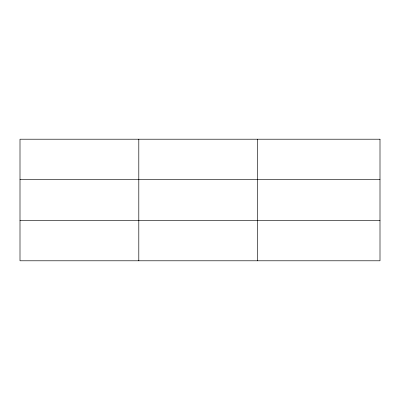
<?xml version="1.0" encoding="UTF-8"?>
<svg xmlns="http://www.w3.org/2000/svg" width="400" height="400" viewBox="0 0 400 400"><rect width="100%" height="100%" fill="white"/><g stroke="black" fill="none" stroke-linecap="round" stroke-linejoin="round"><path stroke-width="0.6" d="M138.8 139.21L138.8 260.79M257.6 139.21L257.6 260.79M20 179.33L380 179.33M20 220.67L380 220.67M380 139.21L380 260.79L20 260.79L20 139.21L380 139.21"/></g></svg>
